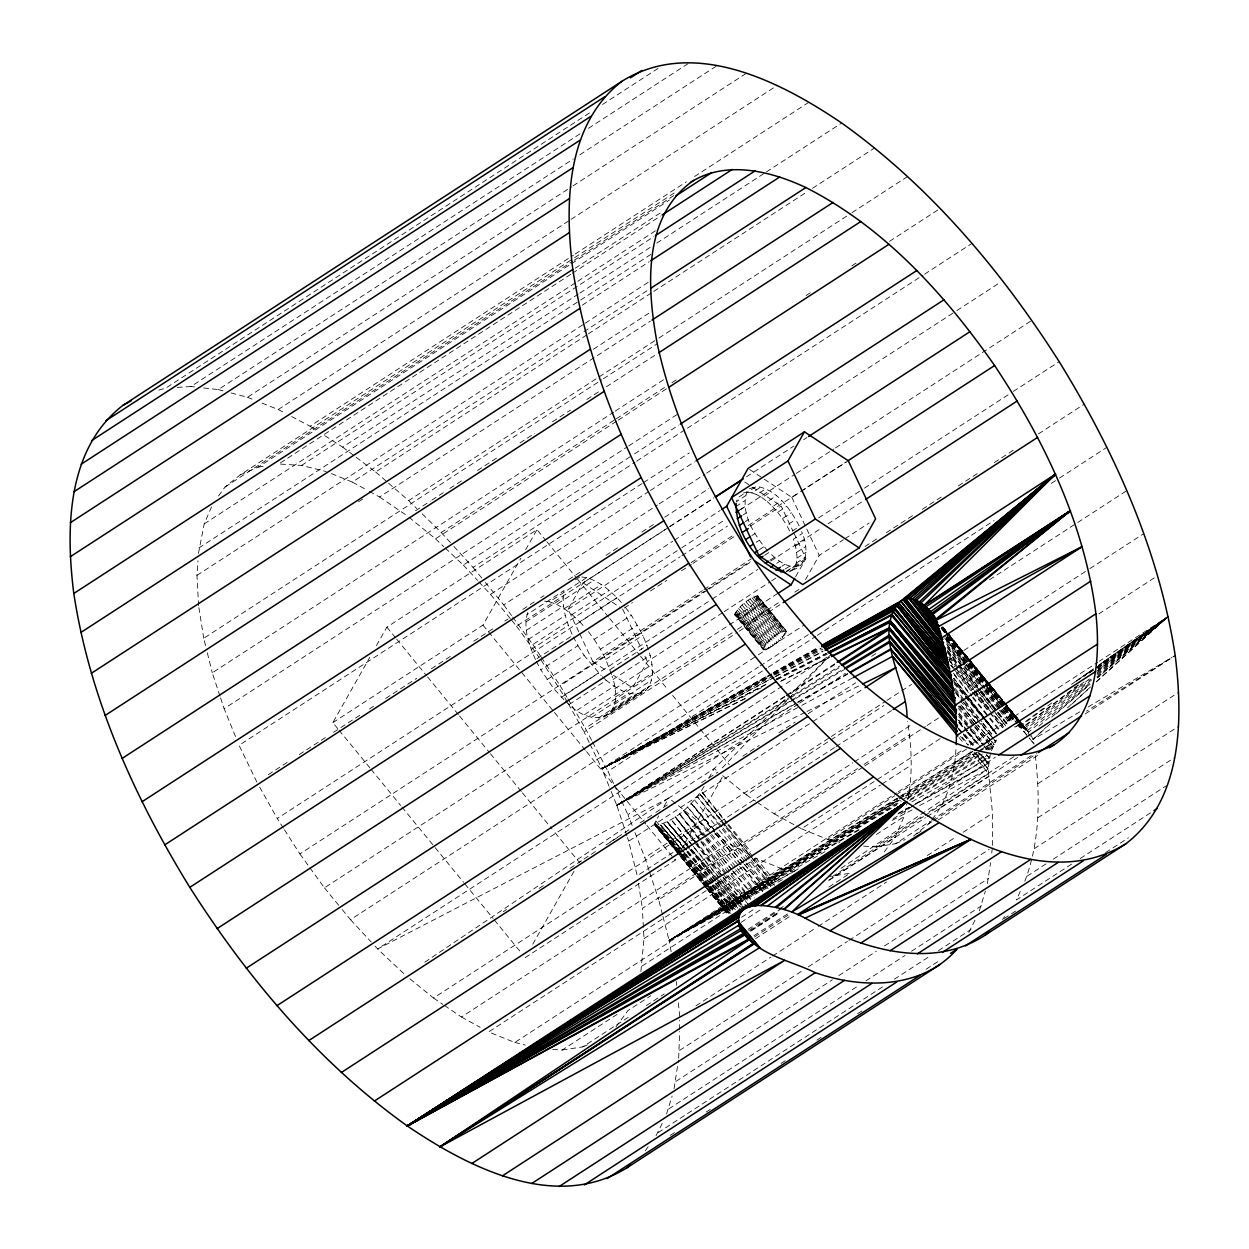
<?xml version="1.0" encoding="UTF-8"?>
<svg xmlns="http://www.w3.org/2000/svg" width="1249" height="1249" viewBox="0 0 1249 1249"><rect width="100%" height="100%" fill="white"/><g stroke="black" fill="none" stroke-linecap="round" stroke-linejoin="round"><path stroke-width="0.75" stroke-dasharray="5 3.75" d="M678.691 1058.168L679.643 1031.502M679.643 1029.613L679.675 1020.152M992.409 845.37L992.487 813.208L988.209 768.978L990.41 753.506M1024.804 881.279C1040.261 841.155 1040.152 796.831 1035.202 754.646M198.591 605.656L196.952 575.383L197.951 560.77M198.45 553.463L204.212 523.877L211.534 506.86M640.878 971.581L644.016 938.624L643.5 929.162M907.789 799.828C912.941 774.052 911.708 747.167 907.57 721.298M931.988 819.36C948.834 799.157 955.017 772.21 956.063 746.434M674.054 1088.722L678.472 1060.104M987.334 883.73L990.582 862.747M991.722 853.067L992.409 847.275M535.446 659.628C528.983 644.453 522.113 626.545 528.546 610.277M537.054 658.566L572.604 635.491C566.406 621.518 561.082 605.999 564.017 590.543L526.844 614.68M565.282 700.876C592.916 731.118 627.217 718.721 612.041 676.162M608.56 714.553L645.733 690.416C655.491 680.205 652.696 664.343 649.215 652.025M767.823 550.95C754.443 535.228 739.908 513.152 746.964 491.778L737.862 497.68L736.317 501.708L745.419 495.806M789.103 571.948C800.999 565.859 796.675 549.404 793.287 539.318L802.389 533.401L800.203 528.171M792.303 570.122C808.79 565.173 807.822 546.141 802.389 533.401M705.513 887.071L655.147 825.573L654.913 822.95L658.66 815.972M734.693 614.57C739.221 606.062 748.494 597.865 757.956 595.976L786.573 631.167C782.046 639.675 772.788 647.888 763.326 649.777L734.693 614.57L763.904 649.995M734.927 615.086C744.154 613.087 754.786 604.813 757.956 595.976M786.573 631.167C777.862 631.307 766.355 641.33 763.326 649.777M884.308 851.88L895.268 836.939L904.057 816.518L907.367 801.686M666.513 1113.967L672.134 1096.06M979.31 910.818L985.414 891.068M991.425 750.665L996.577 740.001L978.295 751.211M656.022 1135.638L662.719 1122.445M968.834 932.488L976.281 917.593M1020.261 891.443L1016.467 899.92L1072.095 863.793M337.792 728.651L332.858 722.625L369.813 657.317M376.449 645.592L386.878 627.17L536.992 529.67L545.61 540.224M332.858 722.625L482.973 625.125L520.88 558.147M525.61 549.779L536.992 529.67M578.849 631.963L568.139 609.215L583.033 582.893L668.012 527.687M722.562 612.697L647.388 661.533L632.494 687.856L613.462 675.303M532.745 944.228L574.431 870.537M664.187 806.198L668.793 798.049L714.287 768.51L789.415 695.162M795.675 576.679L805.917 558.568L793.552 532.324M805.48 579.692L819.203 555.43L843.387 539.724M704.139 786.417C693.336 803.888 675.444 821.686 655.147 825.573L705.81 886.821M708.745 778.283L714.287 768.51L718.284 772.054M525.158 957.624L675.272 860.139L677.177 856.783M680.955 850.085L723.593 774.723M645.311 1150.782L648.528 1146.239M1002.525 919.592L1004.664 916.563M218.481 495.978L225.07 487.016L240.214 474.854L573.026 258.715M615.898 1026.99L627.95 1010.55L650.776 995.734M913.55 836.003L928.694 823.84L930.895 820.843M722.312 767.854L788.166 699.221M789.509 697.816L828.477 657.208M790.82 693.804L831.163 654.414L783.857 685.139M1050.237 723.827L1032.97 739.533L1034.078 744.123L1029.145 738.097M1071.798 704.202L1087.629 689.791M1096.263 681.938L1168.158 616.506L1099.448 661.143M1079.823 711.852L1032.97 739.533L1045.85 727.449M1067.427 707.871L1090.455 686.997M1096.216 681.767L1166.722 617.818L1097.465 677.895M1056.217 713.71L1090.096 684.296M1051.596 717.145L1089.971 684.015M1097.34 677.645L1168.158 616.506L1098.464 665.608M1038.981 726.075L1089.471 683.25M1096.887 676.958L1166.675 617.771L1099.916 664.374M1091.673 679.878L1028.692 732.07L1022.837 727.73L1014.391 726.84M1097.684 674.913L1168.158 616.506L1084.132 676.318M1027.381 730.603L1090.955 679.081M1097.012 674.163L1168.158 616.506L1097.543 667.575M1089.347 678.956L1025.694 729.416L942.449 627.701M1096.934 672.961L1168.158 616.506L1097.809 668.746M1083.991 681.985L1024.305 728.432L1005.976 705.904M1097.762 671.275L1168.158 616.506L1097.044 670.932M1078.496 685.139L1022.837 727.73L1005.773 706.559M1078.121 685.03L1022.244 727.558L1019.824 724.545M1098.308 669.667L1166.613 617.693L1098.464 665.452M1019.637 726.809L1052.47 702.422M1018.419 726.715L1043.383 708.355M1097.965 668.168L1166.613 617.662L1098.698 665.53M1015.921 726.606L1020.62 723.202M1016.358 726.575L1021.058 723.171M1097.746 667.575L1166.597 617.646L1087.317 674.522M1086.068 674.444L1092.391 669.995M1076.279 681.236L1092.126 670.073M1076.107 681.08L1093.562 668.824M1071.533 684.374L1092.126 669.901M748.932 930.489L784.497 906.493M841.092 868.289L988.209 768.978L974.657 752.351M424.863 962.152L668.793 798.049L708.605 829.679M751.024 930.271L778.689 912.035M832.38 876.626L923.495 816.565M925.119 815.488L988.584 773.662L970.13 751.102M589.419 112.972L165.664 388.189L156.906 390.625M602.502 104.479L658.129 68.352M177.296 387.424L190.878 386.534L580.285 133.643M588.466 128.335L688.261 63.512M203.665 387.955L218.263 389.579L573.307 158.998M579.848 154.751L717.285 65.494M231.049 392.951L247.489 397.276L571.449 186.882M573.072 185.82L746.512 73.191M261.947 403.052L278.199 409.547L569.435 220.402M571.074 219.34L777.221 85.447M291.61 416.557L310.049 426.221L573.478 255.139M575.102 254.078L686.357 181.823M694.538 176.515L809.071 102.137M574.649 257.653L674.163 193.017M225.07 487.016L572.557 261.338M574.181 260.292L673.695 195.656M240.214 474.854L258.2 467.126L569.794 264.757M571.433 263.695L669.308 200.121M575.18 268.238L660.003 213.142M570.762 274.327L278.746 463.972L301.524 465.44L326.192 471.513M572.401 273.266L660.487 216.046M204.212 523.877L576.179 282.305M577.803 281.244L657.739 229.332M301.524 465.44L653.914 236.592M324.724 435.62L342.663 447.126L578.271 294.108M579.911 293.047L650.261 247.349M656.802 243.102L764.794 172.971M766.418 171.909L841.685 123.026M198.841 547.983L578.943 301.118M580.582 300.057L652.368 253.438M582.315 305.162L649.199 261.728M196.952 575.383L583.595 324.287M585.219 323.226L650.479 280.838M331.422 473.621L352.327 482.083L582.362 332.687M583.986 331.625L647.622 290.314M356.168 457.306L375.652 472.013L586.718 334.935M588.357 333.873L652.165 292.422M653.805 291.36L805.964 192.549M812.506 188.302L874.675 147.913M358.463 501.817L364.989 497.586M593.384 349.252L648.856 313.218M369.345 491.403L379.555 496.993L650.37 321.102M388.564 483.191L408.642 500.584L657.333 339.072M658.972 338.011L850.397 213.688M852.037 212.611L907.664 176.484M205.539 645.577L203.728 638.301L601.784 379.79M603.423 378.728L657.255 343.756M415.574 510.7L430.249 501.161M431.889 500.1L443.301 492.684M449.827 488.453L462.879 479.975M477.571 470.436L498.773 456.666M519.99 442.895L534.666 433.356M552.604 421.694L570.559 410.047M586.874 399.446L599.926 390.968M606.452 386.737L657.021 353.889M219.98 696.13L212.283 672.836L613.618 412.186M615.242 411.124L664.187 379.337M422.224 513.885L441.225 532.511L614.664 419.867M616.288 418.805L665.374 386.925M671.931 382.678L676.833 379.493M806.089 295.545L812.631 291.298M851.896 265.803L858.438 261.541M889.522 241.354L940.247 208.411M408.891 517.195L435.479 538.803L616.569 421.194M618.208 420.148L667.153 388.361M235.515 736.582L224.133 708.683L627.092 446.986M628.715 445.924L677.661 414.137M445.222 547.999L463.317 565.048L632.993 454.87M634.617 453.809L678.66 425.191M453.949 546.469L473.043 567.405L635.023 462.208M636.662 461.146L685.732 429.266M687.372 428.204L922.98 275.202M924.619 274.14L972.065 243.321M642.017 483.597L239.074 745.294L256.872 782.093M643.657 482.536L689.339 452.872M478.835 581.784L490.482 594.337L648.731 491.56M650.354 490.498L694.413 461.896M485.315 582.393L503.706 604.875L657.505 505.002M659.129 503.94L704.951 474.183M706.591 473.121L955.266 311.61M956.906 310.548L999.45 282.914M268.285 774.677L289.487 760.906M299.276 754.552L325.38 737.597M333.545 732.304L361.273 714.287M369.439 708.995L375.965 704.748M385.754 698.394L416.744 678.254M431.42 668.73L452.638 654.944M473.839 641.174L493.417 628.466M504.846 621.05L508.109 618.926M522.785 609.387L534.197 601.971M540.723 597.74L543.986 595.617M568.467 579.723L583.142 570.184M605.984 555.352L619.036 546.875M641.877 532.043L654.929 523.565M664.718 517.211L708.761 488.609M575.305 579.911L580.145 576.757M544.611 601.112L549.513 601.768L586.671 577.631C602.127 582.315 614.165 593.978 624.391 605.968M669.651 526.625L713.772 497.976M511.793 620.378L516.54 626.171L668.262 527.64M669.886 526.578L713.928 497.976M746.559 476.775L793.88 446.049M803.669 439.695L806.932 437.572M525.923 621.924L563.08 597.787M549.513 601.768L556.664 604.391L593.837 580.254M526.344 630.308L563.518 606.171M556.664 604.391L564.251 608.7L601.425 584.563M743.483 492.887L747.37 492.262L756.472 486.361C777.128 489.499 790.398 509.249 799.469 526.422M568.139 609.215L672.727 541.285M674.366 540.224L720.127 510.513M747.37 492.262L751.836 492.855L760.938 486.954M528.124 639.566L565.282 615.429M735.677 506.672L744.779 500.755M564.251 608.7L572.042 614.539L609.2 590.402M751.836 492.855L756.753 494.651L765.856 488.749M739.018 510.435L745.075 506.501M512.668 617.068L532.855 644.484L680.112 548.842M681.751 547.78L724.279 520.162M740.641 509.53L794.629 474.464M796.269 473.402L833.91 448.969M835.534 447.907L1031.877 320.384M756.753 494.651L761.952 497.602L771.039 491.7M531.184 649.449L568.342 625.312M743.264 514.822L746.293 512.839M572.042 614.539L579.77 621.752L616.944 597.615M283.414 828.165L277.247 818.501L680.205 556.789M681.829 555.743L727.511 526.063M761.952 497.602L767.276 501.614L776.378 495.697M745.356 521.582L748.385 519.615M767.276 501.614L772.585 506.548L781.671 500.63M691.165 562.596L733.585 535.056M748.26 525.517L798.829 492.668M800.468 491.606L846.151 461.943M764.279 479.179L791.866 497.383L799.922 492.153M801.53 491.107L846.65 461.802M624.297 607.982L632.462 602.674M650.448 590.996L666.779 580.379M681.486 570.824L691.306 564.47M692.93 563.408L735.427 535.805M750.134 526.251L781.187 506.079L792.725 530.575M772.585 506.548L777.69 512.277L786.776 506.36M564.002 699.674L553.963 688.917L540.77 669.807L577.944 645.671L573.494 637.177M751.929 535.524L754.958 533.557M588.388 631.651L594.181 639.363L631.354 615.226L642.907 635.257L648.699 650.37M777.69 512.277L782.452 518.616L791.538 512.699M756.191 542.285L759.236 540.317M547.015 679.659L584.173 655.522L601.159 675.537M796.44 528.405L790.367 532.339L786.714 525.361L795.816 519.459M611.542 674.507L605.749 659.394L600.41 649.215L637.583 625.078M759.439 549.607L763.998 546.656M579.677 633.711L592.869 661.705L702.36 590.59M703.999 589.528L751.398 558.74M284.444 829.773L299.885 853.926L704.467 591.167M706.107 590.106L750.149 561.504M566.921 697.176L560.161 685.748L707.418 590.121M709.042 589.06L751.586 561.426M818.673 517.867L862.84 489.171M864.48 488.109L1011.737 392.467M1013.361 391.405L1059.183 361.664M764.544 555.337L769.103 552.37C777.159 560.036 789.852 571.308 801.405 564.205M605.749 659.394L642.907 635.257M769.852 560.27L774.396 557.319M567.421 702.125L563.721 695.506L710.54 600.16M712.164 599.098L757.846 569.435M770.898 560.957L821.467 528.108M827.993 523.862L863.886 500.552M561.41 697.27L598.583 673.133M795.394 546.078L804.481 540.161M610.012 669.573L647.169 645.436M776.691 563.283L779.735 561.316M796.597 552.417L805.699 546.516M569.154 704.483L606.311 680.346C616.772 688.683 632.634 699.378 645.733 690.416M781.89 566.234L784.918 564.267M796.893 558.162L805.995 552.261M613.072 679.456L650.229 655.319M785.278 569.013L789.836 566.062M796.253 563.127L805.355 557.21M724.201 611.635L769.962 581.925M771.585 580.863L776.503 577.678M786.308 571.308L805.917 558.568M785.199 572.573L794.302 566.656M794.707 567.155L803.81 561.238M790.617 570.965L798.205 566.031M576.929 710.322L614.102 686.185M844.995 538.678L869.163 522.988M614.836 688.714L652.009 664.577M584.516 714.631L621.69 690.494M615.273 697.098L652.431 672.961M309.924 867.805L324.428 887.836L777.955 593.291M591.683 717.254L628.84 693.117M614.336 704.342L651.51 680.205M598.209 718.113L635.366 693.976M612.088 710.213L649.246 686.076M591.636 740.267L585.297 728.198L735.817 630.433M737.456 629.371L779.985 601.753M794.723 592.182L801.265 587.936M865.073 546.5L878.156 537.991M886.337 532.683L912.519 515.681M922.34 509.295L943.604 495.494M958.326 485.923L979.591 472.106M994.329 462.552L1015.593 448.734M1038.497 433.856L1084.304 404.114M603.892 717.207L641.049 693.07M589.185 742.421L584.095 731.914L737.441 632.322M739.08 631.26L781.499 603.704M342.195 909.537L350.485 919.67L756.691 655.85M758.33 654.804L804.013 625.125M609.012 786.152L601.893 768.713L758.502 666.997M760.141 665.936L809.087 634.149M613.54 783.451L607.966 771.336L766.667 668.262M768.307 667.2L815.753 636.381M817.377 635.319L994.079 520.568M1051.346 483.363L1057.887 479.116M1059.527 478.055L1106.973 447.236M782.217 686.185L377.635 948.959L372.467 943.37M784.872 696.177L616.834 805.324L626.889 835.8M786.511 695.131L835.456 663.328M632.135 825.386L627.888 814.645L798.049 704.139M799.688 703.062L845.495 673.32M871.677 656.318L876.579 653.133M989.473 579.801L1076.185 523.487M1077.825 522.425L1126.91 490.545M595.476 851.568L579.161 862.169L553.276 830.538M610.168 842.045L631.385 828.259M655.85 812.365L667.278 804.949M701.548 782.701L717.863 772.101M503.269 911.692L506.532 909.569M539.131 888.398L545.657 884.167M570.106 868.289L581.503 860.873M605.952 844.995L617.365 837.579M640.191 822.763L653.227 814.301M742.827 756.113L759.189 745.481M778.814 732.726L795.191 722.094M808.275 713.601L855.721 682.781M834.457 747.605L637.224 875.705L628.669 841.186L811.226 722.609M812.865 721.563L863.387 688.745M649.058 870.459L644.859 857.626L829.742 737.55M831.381 736.488L885.369 701.423M887.009 700.361L911.551 684.421M949.178 659.987L1088.254 569.669M1089.893 568.607L1143.881 533.542M409.906 978.81L433.544 998.013L700.861 824.402M722.703 775.645L746.356 794.864L883.792 705.591M836.081 746.559L891.505 710.556M444.379 1005.398L461.412 1017.014L728.729 843.403L752.538 856.455M757.191 802.248L774.208 813.864L852.755 762.858M854.394 761.796L911.661 724.592M643.391 927.273L642.361 908.351L857.532 768.619M864.043 764.388L909.678 734.74M662.485 914.611L658.676 899.78L863.184 766.948M864.823 765.887L925.353 726.575M926.992 725.513L938.452 718.066M1098.792 613.93L1157.682 575.68M796.331 825.979L801.436 828.774L940.513 738.44M644.016 938.624L880.358 785.121M881.981 784.06L911.333 765.013M671.15 951.738L669.152 940.591L896.563 792.896M898.203 791.835L963.65 749.338M970.192 745.075L1097.809 662.204M782.093 868.882L755.942 858.313L488.624 1031.924L514.775 1042.493L782.093 868.882L792.662 871.49M801.436 828.774L827.572 839.344L894.674 795.769M896.298 794.707L966.664 749.01M642.127 966.023L898.031 799.828M899.655 798.767L909.444 792.412M954.923 762.874L972.924 751.18M741.547 917.297L754.583 908.819M893.144 818.844L914.409 805.027M916.048 803.966L989.692 756.145M741.063 922.371L762.249 908.616M876.345 834.519L904.057 816.518M949.552 786.979L995.375 757.222M552.714 1049.41L562.206 1050.034L619.254 1012.986M748.026 929.35L777.362 910.302M779.001 909.241L783.888 906.056M863.621 846.135L875.018 846.869L922.465 816.065M929.022 811.803L1015.734 755.489M750.196 931.161L779.548 912.113M828.446 880.342L895.268 836.939M940.762 807.4L1017.67 757.456M751.117 930.942L780.438 911.895M829.32 880.155L925.447 817.72M927.07 816.659L988.974 776.456M1085.194 713.96L1175.2 655.522L1086.583 711.149M562.206 1050.034L582.752 1046.881L628.403 1017.232M646.326 1005.601L664.265 993.954M753.912 935.735L788.135 913.503M828.883 887.04L850.069 873.27L829.523 876.423M875.018 846.869L895.564 843.731L929.927 821.405M931.567 820.343L1031.377 755.52M754.443 937L788.665 914.768M928.694 823.84L931.973 821.701M933.612 820.64L1036.701 753.693M755.598 938.592L791.46 915.298M916.828 833.879L923.37 829.633M938.093 820.062L1039.543 754.177M695.974 1005.788L770.914 957.109M772.538 956.047L816.534 927.492M818.157 926.43L886.587 881.981M927.32 855.534L956.64 836.487M963.151 832.256L992.487 813.208M1037.966 783.669L1178.697 692.274M679.612 1050.425L801.796 971.066M808.306 966.835L847.415 941.434M849.039 940.372L989.146 849.382M1037.903 817.72L1178.619 726.325M675.959 1081.384L832.365 979.809M838.875 975.578L876.345 951.238M884.495 945.946L988.771 878.234M1034.25 848.696L1174.981 757.3M668.793 1108.893L859.406 985.086M865.916 980.855L905.025 955.469M911.536 951.238L981.589 905.744M1027.084 876.189L1046.724 863.434M1053.266 859.187L1166.176 785.855M658.176 1132.624L884.635 985.539M894.409 979.2L930.24 955.922M938.389 950.63L970.973 929.459M1080.276 858.485L1150.641 812.787M670.307 1135.357L676.817 1131.126M706.138 1112.078L712.664 1107.847M781.078 1063.414L787.604 1059.183M816.924 1040.136L823.45 1035.905M857.657 1013.673L864.167 1009.442M926.087 969.24L939.123 960.778M1004.165 918.53L1015.624 911.083M1105.615 852.645L1128.518 837.767M784.809 696.848L616.834 805.324L609.715 787.885M786.448 695.802L837.002 663.157M791.804 695.958L616.834 805.324L805.262 712.336M793.458 694.928L839.671 666.045M662.954 916.469L669.152 940.591L898.125 797.596M899.764 796.565L972.253 751.289M782.358 879.702L669.152 940.591L972.706 751.523M788.509 699.034L616.834 805.324L800.094 706.309M790.149 698.004L839.671 667.356M795.488 870.647L669.152 940.591L897.781 799.313M899.499 798.205L973.986 752.226M798.252 868.882L669.152 940.591L898.515 800.078M905.166 796.003L976.624 752.226M824.996 851.662L669.152 940.591L899.577 800.078M906.212 796.035L977.499 752.569M979.154 751.57L995.734 741.453L980.84 723.436M859.218 829.914L669.152 940.591L900.748 800.718M902.418 799.703L979.06 753.412M985.726 749.384L994.048 744.357L991.55 741.375L994.048 744.357M789.774 701.298L616.834 805.324L796.128 703.421M791.429 700.283L842.981 669.277M858.547 829.586L669.152 940.591L901.216 801.546M907.898 797.533L979.7 754.521M988.037 749.525L993.049 746.512L990.598 743.53L993.049 746.512M794.286 699.393L616.834 805.324L796.035 703.031M795.956 698.394L844.511 669.417M669.152 940.591L896.891 804.918M906.946 798.923L982.307 754.037M989.005 750.04L992.346 748.042L989.911 745.06L992.346 748.042M1088.191 706.918L1171.843 657.489M910.505 799.126L985.929 754.911M909.662 800.531L987.038 755.473M749.384 488.796L756.472 486.361M797.721 702.063L848.446 673.117M911.848 801.889L989.302 757.878L985.508 753.444L989.302 757.878M797.83 702.469L848.571 673.617M590.028 744.185L601.893 768.713L766.511 676.38M773.303 672.571L819.125 646.873M745.591 698.534L601.893 768.713L771.414 673.898M773.115 672.961L818.876 647.357M744.747 698.675L601.893 768.713L771.554 674.257M773.256 673.305L819.063 647.809M761.5 687.621L601.893 768.713L819.812 647.685M898.468 813.193L908.663 807.541M915.455 803.763L988.505 763.186L981.089 754.131M897.922 813.926L909.865 807.322M911.583 806.37L988.396 763.826L979.638 753.522M765.871 684.546L601.893 768.713L772.054 675.194M773.756 674.257L821.405 648.075M765.871 684.483L601.893 768.713L767.635 678.035M774.474 674.288L820.609 649.043M774.239 677.395L601.893 768.713L773.1 676.037M774.802 675.1L822.748 649.152M801.811 705.388L853.192 677.629M892.161 820.39L912.738 809.571M919.607 805.589L988.209 768.978L974.376 752.679M601.893 768.713L773.412 677.411M775.129 676.49L823.153 650.932M775.957 676.49L822.498 651.837M668.793 798.049L377.635 948.959L405.472 975.204M776.238 679.159L826.292 653.461M776.222 679.237L826.276 653.555M777.112 679.675L827.416 654.117M807.01 711.477L859.343 685.654M781.328 680.752L828.368 657.692M780.641 681.423L829.711 657.458M895.564 843.731L905.369 839.515M582.752 1046.881L589.294 1044.07M258.2 467.126L265.678 465.986M190.878 386.534L194.532 386.94M581.784 576.976L586.671 577.631M827.572 839.344L839.906 842.372M514.775 1042.493L525.345 1045.101M218.263 389.579L223.743 391.031M247.489 397.276L254.718 400.164M278.199 409.547L284.913 413.044M352.327 482.083L367.643 490.467M774.208 813.864L794.629 825.043M461.412 1017.014L480.116 1027.271M310.049 426.221L316.575 430.405M749.665 469.53L762.655 478.102M744.732 482.02L751.071 486.204M752.663 487.251L781.187 506.079M583.033 582.893L621.065 607.998M592.869 661.705L607.123 671.119M379.555 496.993L407.424 515.993M746.356 794.864L755.629 801.187M714.787 833.91L728.729 843.403M433.544 998.013L442.833 1004.352M342.663 447.126L354.669 456.166M375.652 472.013L387.128 481.942M602.455 676.739L606.311 680.346M435.479 538.803L443.832 546.687M408.642 500.584L416.791 508.562M463.317 565.048L477.555 580.395M350.485 919.67L371.172 941.98M441.225 532.511L452.684 545.064M579.77 621.752L584.751 627.326M689.37 848.93L667.216 821.858L690.369 848.024M691.649 849.476L717.379 878.562M718.659 880.014L744.388 909.1L719.939 879.234M706.372 836.408L683.437 810.304L704.467 838.001M707.652 837.86L734.412 868.32M735.692 869.757L757.362 894.409M743.389 863.012L691.181 803.388L714.319 831.99M744.669 864.464L767.589 890.631M686.56 849.82L663.719 823.731L685.639 850.507M687.824 851.272L714.459 881.685M715.724 883.137L741.094 912.113L690.603 850.444M960.122 700.705L995.734 741.453M743.077 862.903L691.181 803.388L714.647 832.068M744.342 864.355L767.136 890.475M710.338 833.052L687.434 806.854L709.291 833.895M711.602 834.504L738.315 865.073M739.58 866.525L762.483 892.723M715.568 880.077L667.216 821.858L690.026 848.258M743.264 909.865L691.29 849.726L743.014 910.068M684.749 852.926L660.69 825.074L682.625 851.865M686.013 854.378L711.337 883.683M712.601 885.151L734.131 910.068M959.045 722.812L965.352 730.119M966.617 731.571L977.951 744.732M959.045 722.234L966.632 731.071M967.897 732.554L978.014 744.326M667.216 821.858L689.948 848.321M686.357 850.069L663.719 823.731L686.091 850.585M687.621 851.537L714.022 882.262M715.287 883.73L739.174 911.536M956.172 673.414L971.254 691.04M972.518 692.508L988.865 711.618M990.114 713.085L1002.682 727.777L990.316 712.867M958.436 708.448L973.502 726.044M974.766 727.511L988.584 743.639M958.779 716.504L968.896 728.354M970.161 729.822L982.807 744.638M984.071 746.106L989.146 752.039M958.998 722.453L962.776 726.887M967.834 732.788L977.936 744.591M958.405 728.042L962.167 732.445M963.432 733.897L973.455 745.622M980.98 754.396L988.505 763.186M957.999 728.229L973.205 746.028M978.264 751.96L988.396 763.826M708.495 884.901L658.207 825.854L681.595 854.441M709.76 886.384L731.133 911.473M958.342 728.495L962.105 732.913M963.354 734.381L973.377 746.168M960.528 736.379L968.084 745.263M684.639 853.27L711.118 884.433M712.383 885.916L733.819 911.146M951.16 664.952L956.172 670.869M957.421 672.352L974.954 693.054M976.203 694.538L992.487 713.772M993.736 715.255L1003.759 727.09M708.48 885.26L658.207 825.854L681.564 854.347M709.744 886.743L731.118 912.004M684.624 853.395L711.071 884.682M712.336 886.181L733.741 911.505M953.986 683.625L983.9 719.127M985.133 720.595L996.359 733.912M678.613 851.162L654.913 822.95L706.247 886.665M679.862 852.645L730.993 913.534M679.831 854.691L656.334 826.011L679.909 854.129M681.158 855.612L729.557 913.316M955.391 690.666L964.134 701.126M965.383 702.625L977.858 717.582M982.854 723.561L992.83 735.52M748.854 905.135L675.116 816.721L721.688 878.031M947.991 635.476L941.777 628.013L947.897 635.569M949.224 636.959L969.099 660.846M970.332 662.329L988.958 684.717M990.207 686.216L1005.102 704.124M1006.335 705.607L1019.996 722.031M1028.692 732.476L1018.872 720.611M950.63 665.264L953.112 668.246M954.361 669.729L971.722 690.556M972.955 692.04L989.083 711.384M725.326 874.081L679.284 813.63L701.532 840.358M702.765 841.842L750.961 899.748M687.34 852.083L738.3 913.253M941.356 627.06L965.961 656.755M970.879 662.704L1002.869 701.298M1004.102 702.797L1017.638 719.127M959.482 706.138L974.407 724.077M975.641 725.575L989.317 742.031M958.467 720.267L967.116 730.712M968.35 732.211L980.73 747.121M691.993 844.761L671.041 819.5L718.721 877.735M693.226 846.26L719.112 877.469M720.345 878.953L744.982 908.694L722.859 879.577M716.817 881.56L740.376 909.928M956 693.398L962.214 700.908M963.447 702.406L979.591 721.938M707.043 888.32L728.058 913.706M656.334 826.011L679.581 854.254M680.799 855.752L706.497 886.962M707.73 888.445L728.526 913.722M943.448 628.278L1028.833 732.133M949.131 637.068L968.834 661.096M988.552 685.139L970.067 662.61L988.318 685.279M989.786 686.638L1004.555 704.655M1005.788 706.153L1030.425 736.192M942.652 626.967L1028.692 732.07L1018.872 720.048M943.463 628.325L948.413 634.367M949.646 635.866L969.411 660.018M970.645 661.517L989.177 684.155M990.41 685.67L1005.226 703.78M1006.46 705.279L1020.058 721.875M941.418 628.825L946.305 634.804M947.538 636.303L968.584 661.424M969.583 663.235L987.943 685.67M989.177 687.169L1003.868 705.123L989.317 686.981M1005.102 706.622L1018.591 723.046M946.695 637.333L987.303 686.966M988.537 688.464L1016.842 723.062M1018.076 724.561L1027.927 736.598M946.274 638.551L967.054 663.953M968.287 665.452L985.399 686.372M986.632 687.871L1002.525 707.293M1003.743 708.792L1013.532 720.735M946.601 643.953L963.853 665.046M965.087 666.56L979.887 684.639M984.805 690.666L999.606 708.761M1000.839 710.259L1010.691 722.312L1001.152 709.994M947.85 651.619L979.684 690.525M980.902 692.008L996.827 711.462M998.045 712.96L1007.849 724.935L995.734 709.932M949.74 661.127L954.658 667.122M955.891 668.621L973.08 689.604M974.314 691.087L990.285 710.572M1003.806 727.059L991.893 711.868M953.409 673.18L971.784 695.615M973.002 697.114L988.927 716.567M990.145 718.066L999.949 730.025M954.47 682.657L966.804 697.707M968.037 699.221L984.056 718.799M985.289 720.298L996.374 733.866L982.979 717.035M955.36 692.133L962.714 701.095M963.931 702.594L979.825 722.016M981.058 723.514L993.283 738.471M959.981 706.091L974.673 724.061M975.906 725.56L989.38 742.031M959.123 713.07L971.363 728.026M972.596 729.525L984.837 744.482M986.054 745.981L988.505 748.978M958.842 720.236L980.824 747.121M965.04 734.506L974.923 746.574M959.045 737.566L963.978 743.577M757.362 595.757L785.762 630.448M758.065 597.256L786.448 631.947M756.457 595.835L784.84 630.526M757.581 598.287L785.98 632.978M755.239 596.21L783.623 630.901M756.769 599.536L785.153 634.227M753.74 596.866L782.139 631.572M755.645 600.972L784.029 635.663M752.039 597.787L780.422 632.494M754.24 602.549L782.623 637.24M750.165 598.958L778.549 633.649M752.585 604.204L780.984 638.895M748.167 600.301L776.55 635.007M750.758 605.906L779.142 640.596M746.121 601.831L774.505 636.522M748.791 607.592L777.175 642.298M744.092 603.454L772.475 638.145M746.761 609.231L775.145 643.922M742.125 605.141L770.508 639.831M744.716 610.745L773.1 645.436M740.298 606.842L768.681 641.533M742.718 612.104L771.117 646.795M738.643 608.513L767.042 643.204M740.844 613.259L769.228 647.95M737.238 610.074L765.621 644.781M739.127 614.18L767.526 648.871M736.114 611.51L764.497 646.201M737.644 614.836L766.043 649.527M735.302 612.759L763.685 647.45M736.426 615.211L764.825 649.902M734.818 613.79L763.201 648.496M546.843 541.723L576.429 577.881M577.663 579.395L608.482 617.053M609.715 618.552L639.301 654.71M640.534 656.209L667.653 689.354M672.587 695.381L729.275 764.685M727.324 823.013L701.376 791.304L726.621 823.356M728.557 824.527L750.805 851.709M755.739 857.751L776.753 883.418M724.81 826.089L699.721 793.864L774.286 885.041M721.906 826.713L697.41 796.784L721.173 827.681M723.124 828.212L770.898 886.587M694.538 800L717.863 828.509M719.096 830.007L744.872 861.513M746.09 863.012L768.197 890.022M715.88 833.583L762.811 890.959M705.357 837.111L683.437 810.304L705.482 837.517M706.575 838.594L732.164 869.866M733.382 871.349L754.084 896.657M473.043 567.405L484.081 580.894M490.482 594.337L510.607 618.942M686.856 851.99L712.414 883.215M713.632 884.698L734.334 909.975M683.843 853.364L709.432 884.62M710.65 886.103L731.368 911.411M655.897 820.858L681.829 852.552M683.078 854.066L709.01 885.775M710.259 887.29L731.258 912.957M682.828 855.94L707.465 886.025M708.698 887.539L729.619 913.113M682.797 855.846L729.525 912.863M680.611 854.332L654.913 822.95L680.721 854.566M681.829 855.83L728.323 912.629M681.064 856.205L705.794 886.384M707.028 887.883L728.058 913.55M706.122 887.383L654.663 824.543L679.331 854.722M680.564 856.236L705.232 886.415M706.466 887.93L727.433 913.581M707.356 888.882L726.949 912.832M706.684 888.445L728.042 914.611M482.973 625.125L553.245 710.993M554.478 712.508L585.297 750.165M586.53 751.664L614.883 786.324M616.116 787.822L645.686 823.981M646.92 825.48L675.272 860.139M386.878 627.17L395.496 637.708M396.729 639.223L426.315 675.381M427.548 676.88L458.367 714.537M459.601 716.052L489.186 752.195M490.42 753.709L521.239 791.366M522.457 792.881L552.042 829.024M339.025 730.15L369.845 767.807M371.078 769.322L400.664 805.48M401.897 806.979L463.535 882.309M464.769 883.808L493.105 918.452M494.339 919.967L521.457 953.112M324.428 887.836L341.008 908.101M942.698 626.857L946.383 631.37M947.616 632.868L967.272 656.912M968.49 658.426L986.929 680.97M988.146 682.469L1002.9 700.517M1004.118 702.016L1017.638 718.55M948.694 659.503L954.814 667.013M956.047 668.512L973.19 689.526M974.407 691.025L990.332 710.54M958.186 706.153L988.693 743.561M958.701 714.647L969.677 728.105M970.895 729.603L983.088 744.545M984.306 746.043L986.741 749.025L981.886 742.905M962.323 737.238L968.49 744.794M681.954 856.08L728.916 913.534M654.663 824.543L705.841 887.274M707.059 888.773L727.777 914.159M943.198 627.982L948.116 634.039M949.349 635.554L969.052 659.769M970.286 661.283L988.755 683.999M989.989 685.514L1004.758 703.671M1005.991 705.185L1025.694 729.416L1006.241 705.451M942.417 627.794L948.522 635.304M949.755 636.818L969.302 660.846M970.52 662.345L988.865 684.874M990.082 686.372L1004.742 704.405M947.632 651.697L961.027 668.168M962.245 669.667L979.294 690.65M980.512 692.149L996.343 711.633M997.561 713.132L1007.303 725.123M949.615 656.818L959.373 668.824M960.59 670.323L977.67 691.337M978.888 692.836L994.75 712.352M995.968 713.85L1005.726 725.872M699.721 793.864L751.32 857.236M752.554 858.75L774.661 885.916M943.042 627.576L969.786 660.518M971.004 662.017L989.224 684.483M990.441 685.982L1005.023 703.952M941.762 628.356L947.866 635.866M969.817 662.922L988.1 685.467M947.195 649.948L958.108 663.453M959.326 664.952L977.53 687.434M978.748 688.933L994.516 708.433M954.283 675.006L971.316 696.052M972.534 697.567L988.349 717.098M989.567 718.612L999.309 730.634M964.556 694.288L953.518 680.643L964.493 694.366M965.789 695.802L981.745 715.521M706.715 839.031L731.211 869.257M732.429 870.772L754.474 897.969M942.371 627.95L948.475 635.507M969.193 661.205L949.693 637.021L968.927 661.127M970.411 662.719L988.708 685.404M989.926 686.919L1004.555 705.061M945.555 636.412L983.197 683.078M988.053 689.089L1002.635 707.153M1003.837 708.667L1013.564 720.704L1001.511 705.404M965.727 695.896L981.667 715.615M982.901 717.145L996.39 733.834M715.536 833.489L763.014 892.208M710.509 835.409L736.004 866.947M737.207 868.461L757.846 894.003M947.242 645.546L963.026 665.186M964.244 666.685L982.448 689.339M983.666 690.853L998.216 708.964M999.434 710.478L1010.363 724.061M955.11 688.464L963.65 699.081M964.868 700.595L981.948 721.813M983.166 723.327L992.924 735.458M958.748 714.131L967.272 724.732M968.49 726.247L980.668 741.391M707.465 888.18L728.229 913.971M942.261 627.919L948.319 635.46M989.52 686.794L1004.071 704.92M947.148 636.506L967.694 662.095M968.896 663.594L987.022 686.169M988.224 687.684L1002.728 705.732M1003.931 707.246L1017.217 723.796M965.415 663.141L946.008 638.973L965.196 663.157M966.632 664.655L984.821 687.309M986.039 688.823L1012.72 722.047M966.414 664.655L984.524 687.325M985.726 688.839L1001.433 708.48M1002.635 709.978L1011.081 720.564M946.383 641.643L984.025 688.808M985.242 690.322L999.824 708.573M1001.042 710.103L1010.753 722.265M941.652 628.185L947.741 635.803M969.63 663.266L987.865 686.154M989.083 687.668L1003.665 705.982M1004.883 707.496L1017.045 722.765M1018.263 724.279L1027.989 736.488M1029.207 738.018L1034.078 744.123M947.476 652.618L957.187 664.811M958.405 666.341L975.391 687.699M976.609 689.214L992.393 709.042M993.595 710.572L1005.742 725.81M696.833 843.949L722.172 875.721M723.374 877.235L747.495 907.477M947.148 636.912L984.602 684.093M985.804 685.623L1000.293 703.89M948.772 657.333L973.923 689.151M975.126 690.666L990.691 710.353M727.824 824.886L753.069 856.939M754.271 858.469L774.708 884.417M679.284 813.63L747.386 900.107M696.661 844.027L721.797 875.861M722.984 877.391L746.933 907.711M944.572 637.989L965.04 664.031M966.242 665.561L984.306 688.542M985.508 690.072L999.949 708.448M947.195 647.341L962.667 667.107M963.853 668.621L980.527 689.916M981.714 691.431L1007.912 724.888L998.31 712.554M947.975 647.95L962.355 666.404M963.557 667.95L980.324 689.479M981.527 691.025L997.108 711.009M725.997 827.619L749.9 858.313M751.102 859.858L772.6 887.477M953.939 678.254L984.727 718.269M985.914 719.814L996.577 733.663M722.359 829.227L768.697 889.46M726.496 875.627L748.932 905.088M705.638 839.531L730.181 871.833M731.352 873.379L751.227 899.53M625.546 607.514L631.354 615.226M503.706 604.875L511.559 615.538M516.54 626.171L538.85 656.99M299.885 853.926L308.8 866.26M532.855 644.484L540.208 655.584M541.254 657.177L560.161 685.748M541.082 660.081L563.721 695.506M782.452 518.616L786.714 525.361M594.181 639.363L600.41 649.215M577.944 645.671L584.173 655.522M567.889 698.816L585.297 728.198M568.342 703.78L584.095 731.914M259.651 787.057L277.247 818.501M592.541 742L607.966 771.336M536.336 661.314L540.77 669.807M791.866 497.383L819.203 555.43M622.658 609.044L641.611 649.277M644.906 656.287L647.388 661.533M1031.174 735.458L1032.892 739.205M614.336 785.184L627.888 814.645M634.96 832.552L644.859 857.626M627.482 837.595L628.669 841.186M220.573 697.926L224.133 708.683M649.667 872.286L658.676 899.78M207.334 652.837L212.283 672.836M638.442 883.386L642.361 908.351M198.888 607.576L203.728 638.301M676.365 981.542L676.724 985.414M678.394 1002.822L679.675 1016.358M683.39 851.787L660.69 825.074L683.359 851.912M976.531 723.483L960.262 704.108L976.531 723.514M990.301 739.892L977.78 724.982L990.301 739.892M695.615 842.435L675.116 816.721L695.459 842.497M982.245 715.318L953.643 678.582L982.292 715.271M996.561 733.678L983.447 716.848L996.561 733.678"/><path stroke-width="1.5" d="M939.951 964.525L627.139 1167.674C555.727 1212.17 468.89 1167.706 407.315 1125.974C318.979 1062.868 247.817 978.498 189.817 887.352C134.424 797.33 89.819 698.628 73.8 593.478C65.666 528.998 66.634 449.094 122.839 405.425L621.861 81.326C693.273 36.83 780.11 81.31 841.685 123.026C930.021 186.148 1001.183 270.502 1059.183 361.664C1114.576 451.67 1159.181 550.372 1175.2 655.522C1183.334 720.002 1182.366 799.906 1126.161 843.59L985.43 934.97C929.631 971.691 858.547 947.523 805.168 918.14C796.144 913.238 786.402 909.772 776.394 907.57C765.731 905.681 752.882 903.214 743.264 909.865C736.957 914.643 737.862 924.073 741.656 930.146C757.331 955.142 790.586 960.512 815.3 972.659C862.153 989.146 921.84 989.255 957.031 949.131L950.52 953.362M1126.161 843.59C1054.734 888.07 967.913 843.606 906.337 801.874C818.001 738.768 746.84 654.414 688.839 563.252C633.446 473.23 588.825 374.544 572.823 269.394C564.689 204.914 565.656 125.009 621.861 81.326M956.188 744.607C957.921 702.531 949.443 660.159 935.579 620.55C932.831 614.773 929.131 609.278 924.088 605.265C917.984 599.629 908.085 596.132 900.591 601.191L822.529 644.968M1049.363 747.792C1095.654 721.485 1100.994 661.47 1095.904 613.805C1084.507 523.94 1044.305 440.288 994.61 365.535C944.884 294.389 884.261 227.302 805.855 187.537C770.524 170.988 725.763 159.841 690.478 182.416M947.288 658.129L900.591 601.191C870.569 633.415 908.023 682.61 906.961 717.457M736.114 503.363C735.661 532.386 756.082 565.563 785.199 572.573M721.766 509.451L726.668 506.267L748.042 468.469L804.45 431.826L848.274 460.756L875.611 518.803L859.14 547.921L802.732 584.548L758.908 555.633L731.571 497.586L787.978 460.943L804.45 431.826M777.94 593.4L791.023 584.907L794.739 578.318M810.71 633.087L1055.421 474.167L924.088 605.265L936.204 620.363M947.46 658.004L900.919 600.972L1055.421 474.167L921.028 602.799L936.891 622.345M946.383 654.304L903.261 599.77L1055.421 474.167L919.373 601.909L938.702 626.264M945.056 649.574L904.994 599.239L1055.421 474.167L916.407 600.301L939.482 628.887M627.139 1167.674L629.996 1165.114M985.43 934.97L989.708 931.13M940.965 633.399L914.471 599.707L1055.421 474.167L905.931 598.974L943.541 645.452M784.153 909.537L906.337 801.874L407.315 1125.974L749.01 939.763L741.672 930.661L749.01 939.763L439.929 1146.879L784.575 960.403L471.779 1163.553M783.591 909.35L906.337 801.874L744.982 908.694M943.62 642.782L909.085 598.693L1055.421 474.167L912.363 599.036L941.512 635.554M1055.421 474.167L909.615 598.739L941.98 640.269M936.282 620.394L924.088 605.265L1070.362 510.779L935.579 620.55L1082.196 546.625L941.481 638.02M776.394 907.57L906.337 801.874L747.495 907.477M924.432 605.546L1070.362 510.779L935.204 619.629L937.671 622.595M693.741 180.309C641.939 216.202 647.044 289.05 657.255 343.756C674.023 421.335 709.479 493.714 753.412 559.38C797.174 622.502 849.71 681.017 914.939 722.468C955.516 746.668 1008.77 769.103 1054.281 744.607M775.192 907.274L906.337 801.874L791.725 912.035L938.936 822.779L797.752 914.471L970.785 839.469L830.07 930.864M932.347 614.742L934.83 617.755L932.347 614.742L1070.362 510.779L925.962 606.78L934.58 617.381M767.557 906.009L906.337 801.874L748.994 906.993M931.598 613.462L1070.362 510.779L928.46 609.606L933.315 615.601M1070.362 510.779L930.411 611.823L935.329 617.833M761.39 905.587L906.337 801.874L750.103 906.633M760.61 905.525L906.337 801.874L752.163 906.165M755.895 905.681L906.337 801.874L754.739 905.837M630.448 77.86L641.908 70.412M105.743 420.804L604.766 96.719M91.817 440.475L590.824 116.391M81.185 464.206L580.207 140.107M74.019 491.716L573.041 167.616M70.381 522.675L569.388 198.591M70.303 556.726L569.325 232.642M675.834 195.89L711.727 172.581M73.8 593.478L572.823 269.394M662.126 214.984L732.273 169.427M655.538 235.53L755.052 170.894M650.838 260.666L779.719 176.968M80.842 632.494L579.848 308.409M650.885 288.191L805.855 187.537M91.318 673.32L590.324 349.236M651.994 320.056L833.083 202.447M658.645 352.827L860.951 221.448M105.119 715.474L604.141 391.374M668.777 387.299L889.023 244.258M122.09 758.455L621.112 434.355M680.299 424.145L916.844 270.502M142.027 801.764L641.034 477.68M696.036 460.834L944.01 299.776M164.696 844.902L663.703 520.802M715.412 496.915L741.563 479.928M715.568 496.915L743.296 478.898M808.556 436.51L970.067 331.625M735.973 512.402L739.018 510.435M737.191 518.757L741.734 515.806M739.283 525.517L743.842 522.566M189.817 887.352L688.839 563.252M847.774 460.881L994.61 365.535M742.203 532.496L748.276 528.561M745.856 539.459L750.415 536.508M750.134 546.219L753.163 544.252M754.896 552.558L757.924 550.59M758.908 555.633L815.316 518.991L859.14 547.921M760.001 558.287L763.03 556.32M765.294 563.221L768.338 561.254M865.526 499.506L1017.248 400.96M770.633 567.233L773.662 565.251M217.123 928.616L716.145 604.516M775.832 570.168L780.375 567.218M780.734 571.964L783.763 569.997M783.123 602.643L1037.622 437.369M246.272 968.209L745.294 644.125M276.935 1005.679L775.957 681.595M837.08 662.282L889.288 628.372L831.459 656.615M308.753 1040.589L807.775 716.504M865.026 687.684L895.986 667.575L862.84 683.921M893.129 709.494L904.541 702.094M950.036 672.54L1090.752 581.16M341.336 1072.516L840.358 748.416M955.173 705.201L1095.904 613.805M374.325 1101.087L873.332 776.987M956.812 735.474L1097.543 644.078M974.563 750.118L1095.654 671.478M998.638 755.099L1090.268 695.584M1020.933 755.333L1081.478 716.005M1038.325 752.632L1069.425 732.445M753.209 943.401L439.929 1146.879L759.673 947.679L737.441 920.497M502.488 1175.809L815.3 972.659M860.78 943.12L1001.511 851.724M531.715 1183.506L844.511 980.356M890.006 950.817L1030.737 859.421M559.099 1186.55L871.896 983.4M917.391 953.861L1058.106 862.466M1153.92 810.648L1157.183 808.525M584.329 1184.911L897.125 981.745M942.62 952.206L1083.336 860.811M607.092 1178.588L919.904 975.438M965.383 945.883L1106.114 854.503M838.625 662.095L889.194 629.449L956.266 711.665M744.388 909.1L407.315 1125.974L748.385 939.232L739.767 928.663M743.014 910.068L407.315 1125.974L744.841 935.079L739.814 928.866M741.609 911.427L407.315 1125.974L744.107 934.236M741.094 912.113L407.315 1125.974L743.483 933.346M740.438 912.988L407.315 1125.974L741.656 930.146M739.549 914.752L407.315 1125.974L740.766 928.585L738.315 925.603M739.189 915.923L407.315 1125.974L739.377 924.853M738.862 917.078L407.315 1125.974L738.659 920.903M738.784 917.469L407.315 1125.974L738.674 920.341M841.326 665.014L889.194 635.085L956.25 713.538M842.981 665.311L889.194 636.693L955.985 717.285M844.636 668.277L889.538 641.268L956.515 719.299M846.182 668.418L889.71 642.423L956.531 719.877M850.132 672.149L890.709 648.996L957.156 726.59M850.257 672.665L890.865 649.589L956.734 726.746M822.264 645.468L898.546 602.799L947.398 660.502M822.451 645.92L897.11 604.36L948.631 664.593M821.686 646.529L896.407 605.125L951.254 675.522M938.077 626.811L1082.196 546.625M823.107 647.138L894.581 607.857L951.051 677.614L894.581 607.857M824.028 647.185L894.081 608.856L952.003 679.643M122.839 405.425L131.192 400.867M824.449 648.231L892.926 611.151L952.737 682.141M853.192 677.629L892.598 656.349L956.75 731.93M824.871 650.011L891.755 614.399L954.158 689.167M825.948 650.011L891.443 615.304L953.518 690.4M953.752 693.429L890.162 620.644L828.025 652.571L890.147 620.769L955.235 698.191M829.149 653.243L889.866 622.392L954.517 700.158M831.85 655.975L889.35 627.794L955.922 705.513M805.168 918.14L970.785 839.469L798.017 914.58M798.736 914.939L970.785 839.469M754.568 560.832L791.023 584.907M889.538 641.268L956.469 719.502M890.709 648.996L957.093 727.027M890.162 620.644L955.251 698.16M737.222 920.95L759.673 947.679M898.546 602.799L948.147 662.298M928.46 609.606L935.282 617.958M938.967 625.843L919.373 601.909L938.702 625.983M914.471 599.707L940.154 631.088M942.901 639.426L909.615 598.739L942.386 639.519M945.399 648.621L904.994 599.239L945.196 648.699M951.566 675.163L897.11 604.36L949.755 668.683M891.755 614.399L954.142 690.635M890.147 620.769L955.079 700.111M956.672 710.072L889.35 627.794L956.312 711.103M889.194 635.085L956.391 717.238M889.71 642.423L957.624 725.45M892.598 656.349L957.811 736.067M739.33 926.071L754.006 944.01L439.929 1146.879L753.584 943.729L738.471 925.337M889.866 622.392L954.533 701.673M890.865 649.589L957.405 731.196M739.954 929.1L744.841 935.079M903.261 599.77L945.946 652.306M897.11 604.36L949.427 668.996M892.926 611.151L952.675 685.436M896.641 604.844L951.363 675.397M787.978 460.943L815.316 518.991M726.668 506.267L750.571 556.992M936.328 620.222L924.088 605.265L936.313 620.285"/></g></svg>
